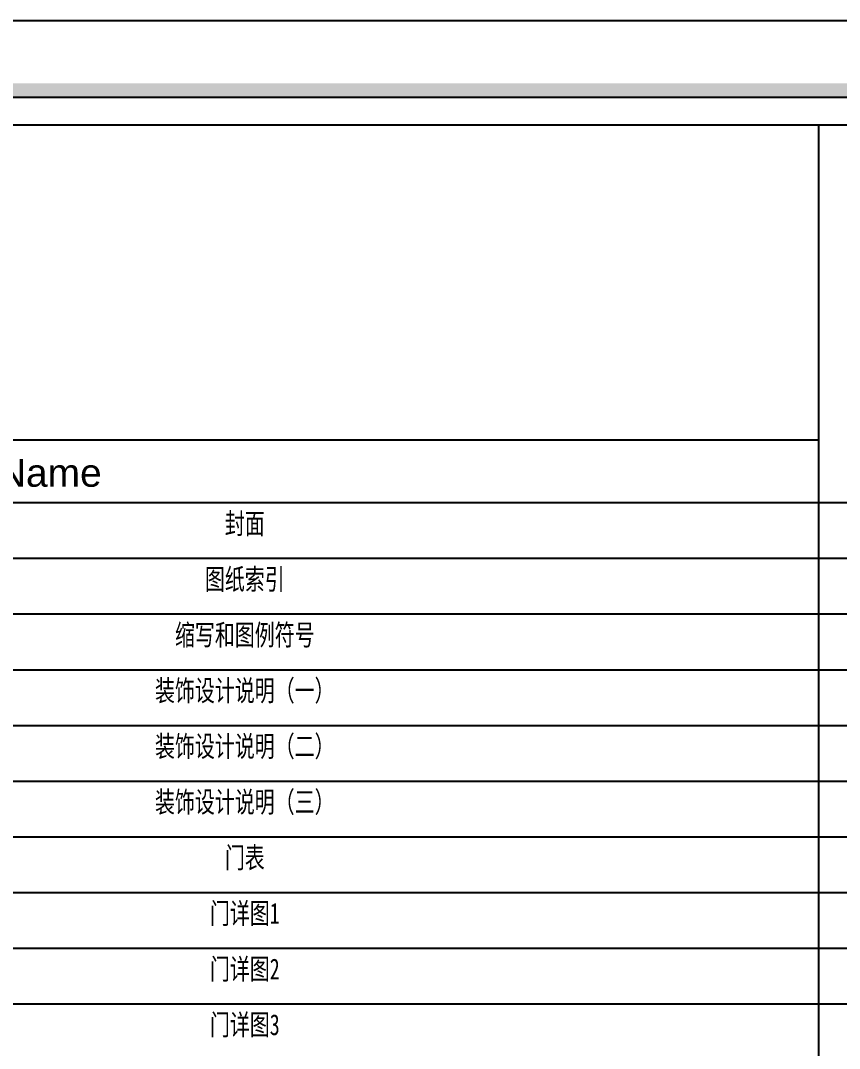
# Paper-space layout 'G2.00 图纸索引' of a CAD drawing. Header units: millimetres. Extents: x 0 to 841, y 0 to 594.
# Drawn here: x 113.5 to 231, y 446.3 to 594 of the extents above; entities that cross this region are included whole.
import ezdxf
from ezdxf.enums import TextEntityAlignment as Align

# ---------------------------------------------------------------- set-up
doc = ezdxf.new("R2010")
doc.units = ezdxf.units.MM
doc.layers.add('GN_00_A1_V_index$0$A-ANNO-TEXT', color=4, linetype='Continuous', lineweight=30)
doc.layers.add('TB_A1$0$上海中建-图名', color=7, linetype='Continuous')
doc.layers.add('TB_A1$0$上海中建-图框', color=24, linetype='Continuous')
doc.styles.add('GN_00_A1_V_index$0$ARIALBOLD', font='ARIALUNI.ttf')
doc.styles.add('黑体', font='simhei.ttf', dxfattribs={"width": 0.7})

# ---------------------------------------------------------------- blocks, each defined once
blk = doc.blocks.new('TB_A1$0$上海中建A1图框F版')
at = {"layer": 'TB_A1$0$上海中建-图框'}
blk.add_line((0, 59400), (84100, 59400), dxfattribs=at)
blk.add_lwpolyline([(2600, 58300), (76000, 58300), (76000, 1100), (2600, 1100)], close=True, dxfattribs=at)
blk.add_trace([(83000, 58300), (83200, 58500), (2600, 58300), (2400, 58500)], dxfattribs=at)
blk = doc.blocks.new('TB_A1', base_point=(71770.76, 112758.29))
at = {"layer": 'TB_A1$0$上海中建-图名', "xscale": 0.01, "yscale": 0.01, "zscale": 0.01}
blk.add_blockref('TB_A1$0$上海中建A1图框F版', (0, 0), dxfattribs=at)
blk = doc.blocks.new('*T14')
at = {"color": 0, "linetype": 'ByBlock', "lineweight": -2, "transparency": 16777216}
for p, q in [((0, 0), (198.03, 0)), ((0, 0), (0, -384.03)), ((33.31, 0), (33.31, -384.03)), ((198.03, 0), (198.03, -384.03)), ((0, -9), (198.03, -9)), ((0, -17), (198.03, -17)), ((0, -25), (198.03, -25)), ((0, -33), (198.03, -33)), ((0, -41), (198.03, -41)), ((0, -49), (198.03, -49)), ((0, -57), (198.03, -57)), ((0, -65), (198.03, -65)), ((0, -73), (198.03, -73)), ((0, -81), (198.03, -81)), ((0, -89), (198.03, -89)), ((0, -97), (198.03, -97)), ((0, -105.01), (198.03, -105.01)), ((0, -113.01), (198.03, -113.01)), ((0, -121.01), (198.03, -121.01)), ((0, -129.01), (198.03, -129.01)), ((0, -137.01), (198.03, -137.01)), ((0, -145.01), (198.03, -145.01)), ((0, -153.01), (198.03, -153.01)), ((0, -161.01), (198.03, -161.01)), ((0, -169.01), (198.03, -169.01)), ((0, -177.01), (198.03, -177.01)), ((0, -185.01), (198.03, -185.01)), ((0, -193.01), (198.03, -193.01)), ((0, -201.01), (198.03, -201.01)), ((0, -209.01), (198.03, -209.01)), ((0, -217.01), (198.03, -217.01)), ((0, -225.01), (198.03, -225.01)), ((0, -233.01), (198.03, -233.01)), ((0, -241.01), (198.03, -241.01)), ((0, -249.01), (198.03, -249.01)), ((0, -257.01), (198.03, -257.01)), ((0, -265.01), (198.03, -265.01)), ((0, -273.01), (198.03, -273.01)), ((0, -281.02), (198.03, -281.02)), ((0, -289.02), (198.03, -289.02)), ((0, -297.02), (198.03, -297.02)), ((0, -305.02), (198.03, -305.02)), ((0, -313.02), (198.03, -313.02)), ((0, -321.02), (198.03, -321.02)), ((0, -329.02), (198.03, -329.02)), ((0, -337.02), (198.03, -337.02)), ((0, -345.02), (198.03, -345.02)), ((0, -353.02), (198.03, -353.02)), ((0, -361.02), (198.03, -361.02)), ((0, -369.02), (198.03, -369.02)), ((0, -377.02), (198.03, -377.02)), ((0, -384.03), (198.03, -384.03))]:
    blk.add_line(p, q, dxfattribs=at)
at = {"color": 0, "transparency": 16777216, "char_height": 3, "attachment_point": 2, "style": '黑体'}
for s, insert, width in [('封面', (115.67, -10.5), 161.7215), ('COVER', (16.66, -10.5), 30.3113), ('G2.00', (16.66, -18.5), 30.3113), ('图纸索引', (115.67, -18.5), 161.7215), ('G0.01', (16.66, -26.5), 30.3113), ('缩写和图例符号', (115.67, -26.5), 161.7215), ('G2.02', (16.66, -34.5), 30.3113), ('装饰设计说明（一）', (115.67, -34.5), 161.7215), ('G2.02a', (16.66, -42.5), 30.3113), ('装饰设计说明（二）', (115.67, -42.5), 161.7215), ('装饰设计说明（三）', (115.67, -50.5), 161.7215), ('G2.02b', (16.66, -50.5), 30.3113), ('G0.03', (16.66, -58.5), 30.3113), ('门表', (115.67, -58.5), 161.7215), ('门详图1', (115.67, -66.5), 161.7215), ('G0.04', (16.66, -66.5), 30.3113), ('G0.04a', (16.66, -74.5), 30.3113), ('门详图2', (115.67, -74.5), 161.7215), ('G0.04b', (16.66, -82.5), 30.3113), ('门详图3', (115.67, -82.5), 161.7215), ('装饰材料表以及装饰材料做法表', (115.67, -90.5), 161.7215), ('G0.05', (16.66, -90.5), 30.3113), ('A0.00', (16.66, -98.5), 30.3113), ('首层总平面图', (115.67, -98.5), 161.7215), ('消防疏散平面图', (115.67, -106.51), 161.7215), ('A0.01', (16.66, -106.51), 30.3113), ('A0.02', (16.66, -114.51), 30.3113), ('首层总天花图', (115.67, -114.51), 161.7215), ('A1.00', (16.66, -122.51), 30.3113), ('建筑现状图', (115.67, -122.51), 161.7215), ('A1.00a', (16.66, -130.51), 30.3113), ('拆改新建平面图', (115.67, -130.51), 161.7215), ('A1.01', (16.66, -138.51), 30.3113), ('平面布置图', (115.67, -138.51), 161.7215), ('固定家具索引图', (115.67, -146.51), 161.7215), ('A1.01a', (16.66, -146.51), 30.3113), ('A1.01b', (16.66, -154.51), 30.3113), ('家具尺寸定位图', (115.67, -154.51), 161.7215), ('完成面定位图', (115.67, -162.51), 161.7215), ('A1.01c', (16.66, -162.51), 30.3113), ('A1.02', (16.66, -170.51), 30.3113), ('天花造型尺寸平面图', (115.67, -170.51), 161.7215), ('A1.02a', (16.66, -178.51), 30.3113), ('灯具布置图', (115.67, -178.51), 161.7215), ('综合天花图', (115.67, -186.51), 161.7215), ('A1.02b', (16.66, -186.51), 30.3113), ('A1.03', (16.66, -194.51), 30.3113), ('强弱电插座图', (115.67, -194.51), 161.7215), ('地坪布置图', (115.67, -202.51), 161.7215), ('A1.04', (16.66, -202.51), 30.3113), ('A1.05', (16.66, -210.51), 30.3113), ('墙面材质图', (115.67, -210.51), 161.7215), ('A1.06', (16.66, -218.51), 30.3113), ('立面索引图', (115.67, -218.51), 161.7215), ('A1.11', (16.66, -226.51), 30.3113), ('厨房放大图', (115.67, -226.51), 161.7215), ('A1.21', (16.66, -234.51), 30.3113), ('2F平面布置图', (115.67, -234.51), 161.7215), ('入口立面图', (115.67, -242.51), 161.7215), ('A2.00', (16.66, -242.51), 30.3113), ('A2.01', (16.66, -250.51), 30.3113), ('咖啡厅立面图', (115.67, -250.51), 161.7215), ('咖啡厅立面图', (115.67, -258.51), 161.7215), ('A2.02', (16.66, -258.51), 30.3113), ('A2.03', (16.66, -266.51), 30.3113), ('咖啡厅立面图', (115.67, -266.51), 161.7215), ('A2.04', (16.66, -274.51), 30.3113), ('咖啡厅立面图', (115.67, -274.51), 161.7215), ('A2.05', (16.66, -282.52), 30.3113), ('外立面图', (115.67, -282.52), 161.7215), ('A2.05a', (16.66, -290.52), 30.3113), ('外立面图', (115.67, -290.52), 161.7215), ('通用天花节点', (115.67, -298.52), 161.7215), ('A4.00', (16.66, -298.52), 30.3113), ('A4.01', (16.66, -306.52), 30.3113), ('通用墙面节点', (115.67, -306.52), 161.7215), ('A4.02', (16.66, -314.52), 30.3113), ('通用地面节点', (115.67, -314.52), 161.7215), ('A6.00', (16.66, -322.52), 30.3113), ('酒柜详图1', (115.67, -322.52), 161.7215), ('A6.00a', (16.66, -330.52), 30.3113), ('酒柜详图2', (115.67, -330.52), 161.7215), ('收银台详图1', (115.67, -338.52), 161.7215), ('A6.01', (16.66, -338.52), 30.3113), ('A6.01a', (16.66, -346.52), 30.3113), ('收银台详图2', (115.67, -346.52), 161.7215), ('卡座详图1', (115.67, -354.52), 161.7215), ('A6.02', (16.66, -354.52), 30.3113), ('A6.02a', (16.66, -362.52), 30.3113), ('卡座详图2', (115.67, -362.52), 161.7215), ('A6.02b', (16.66, -370.52), 30.3113), ('卡座详图3', (115.67, -370.52), 161.7215), ('A6.03', (16.66, -378.52), 30.3113), ('雨棚详图', (115.67, -378.52), 161.7215)]:
    blk.add_mtext(s, dxfattribs=dict(at, insert=insert, width=width))

psp = doc.layouts.new('G2.00 图纸索引')

# ---------------------------------------------------------------- linework, layer by layer
at = {"color": 4}
for p, q in [((30, 579), (345.29, 579)), ((228.03, 579), (228.03, 30.26)), ((30, 524.75), (345.29, 524.75)), ((115.79, 524.75), (136.15, 524.75)), ((30, 516.75), (345.29, 516.75)), ((30, 516.75), (345.29, 516.75)), ((30, 508.75), (345.29, 508.75)), ((30, 500.75), (345.29, 500.75)), ((30, 492.75), (345.29, 492.75)), ((30, 484.75), (345.29, 484.75)), ((30, 476.75), (345.29, 476.75)), ((30, 468.75), (345.29, 468.75)), ((30, 460.75), (345.29, 460.75)), ((30, 452.75), (345.29, 452.75))]:
    psp.add_line(p, q, dxfattribs=at)

# ---------------------------------------------------------------- block references
for name, p in [('TB_A1', (71770.76, 112758.29)), ('*T14', (30, 533.75))]:
    psp.add_blockref(name, p)

# ---------------------------------------------------------------- texts
at = {"layer": 'GN_00_A1_V_index$0$A-ANNO-TEXT', "style": 'GN_00_A1_V_index$0$ARIALBOLD'}
psp.add_text('图纸名称 Drawing Name', height=4, dxfattribs=at).set_placement((64.8, 529.03), align=Align.MIDDLE_LEFT)

doc.saveas('drawing.dxf')
